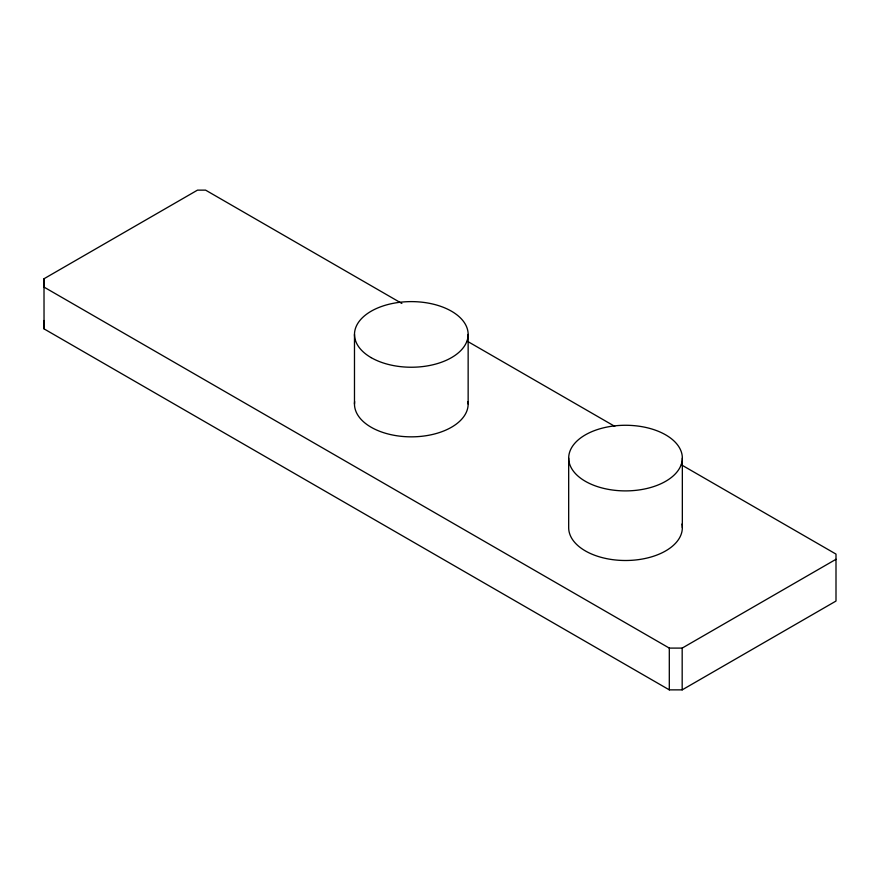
<?xml version="1.0" encoding="UTF-8"?>
<svg xmlns="http://www.w3.org/2000/svg" width="880" height="880" viewBox="0 0 880 880"><rect width="100%" height="100%" fill="white"/><g stroke="black" fill="none" stroke-linecap="round" stroke-linejoin="round"><path stroke-width="1.32" d="M681.373 464.816L836 554.092L836 601.051L682.176 689.865L669.306 689.865L44.044 328.878L44 278.751L197.494 190.135L205.601 190.135L401.852 303.446M44 278.751L44.044 287.111L669.306 648.098L682.176 648.098L836 559.295M467.28 341.209L614.768 426.36M44 320.518L44.044 328.878M682.341 458.084A56.826 32.813 0 0 1 597.091 486.497A56.826 32.813 0 0 1 597.091 429.671A56.826 32.813 0 0 1 682.341 458.084L682.341 527.692M682.176 648.098L682.176 689.865M669.306 648.098L669.306 689.865M568.678 458.084L568.678 527.692A56.826 32.813 0 0 0 628.694 560.45A56.826 32.813 0 0 0 681.978 524.018M468.149 334.422L468.149 404.03M354.486 334.422L354.486 404.03M467.984 401.588A56.826 32.813 0 0 1 411.312 436.843A56.826 32.813 0 0 1 354.64 401.588M371.129 357.621A56.826 32.813 0 0 0 466.213 342.914A56.826 32.813 0 0 0 396.605 302.731A56.826 32.813 0 0 0 371.129 357.621"/></g></svg>
